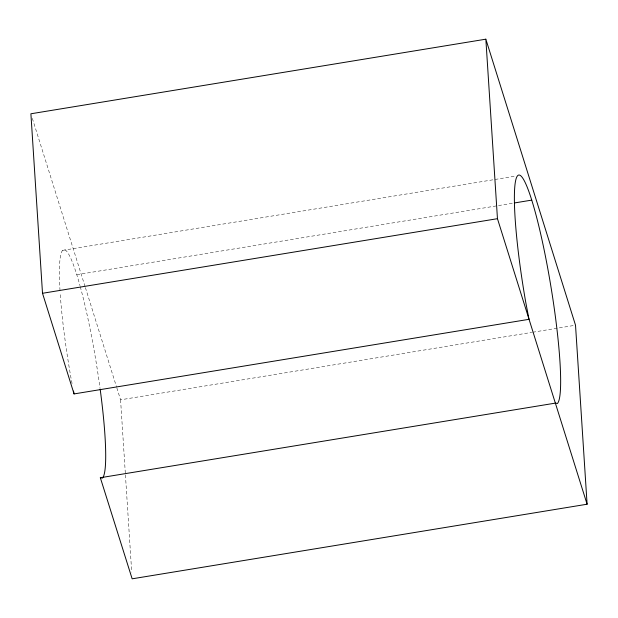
<?xml version="1.0" encoding="UTF-8"?>
<svg xmlns="http://www.w3.org/2000/svg" width="618" height="618" viewBox="0 0 618 618"><rect width="100%" height="100%" fill="white"/><g stroke="black" fill="none" stroke-linecap="round" stroke-linejoin="round"><path stroke-width="0.46" stroke-dasharray="3.09 2.32" d="M62.619 250.367L515.667 176.084M76.779 274.716L512.693 203.237M116.825 387.857L120.572 399.815L531.743 332.391M532.693 332.237L573.62 325.524M32.345 118.378L85.106 286.682M85.4 287.602L116.539 386.938M72.074 383.546L70.807 376.949A116.068 13.72 80.7 0 1 60.147 292.716M120.572 399.815L125.369 473.921M125.431 474.879L131.711 572.083M60.016 290.622A116.068 13.72 80.7 0 1 80.008 285.725M80.255 286.652A116.068 13.72 80.7 0 1 100.039 388.251"/><path stroke-width="0.93" d="M485.848 39.181L30.9 113.782L42.511 293.287L74.06 393.921L529.008 319.321L525.756 302.349A116.068 13.72 80.7 0 1 517.567 175.767A116.068 13.72 80.7 0 1 549.278 276.903A116.068 13.72 80.7 0 1 557.459 403.477L555.281 403.137L100.332 477.729L132.152 578.819L587.1 504.218L575.52 325.215L485.848 39.181L497.459 218.687L587.1 504.218M514.593 202.928L531.727 200.116M42.511 293.287L497.459 218.687M100.332 477.729L102.511 478.077A116.068 13.72 80.7 0 0 100.17 389.224M73.519 391.094L74.06 393.921"/></g></svg>
